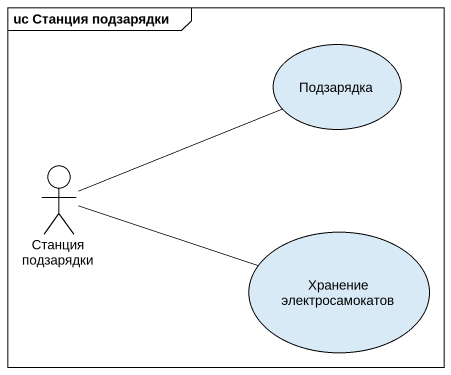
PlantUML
@startuml
mainframe uc Станция подзарядки
usecase Подзарядка
actor "Станция подзарядки" as Станция_подзарядки
usecase "Хранение электросамокатов" as Хранение_электросамокатов
Станция_подзарядки -right- Подзарядка
Станция_подзарядки -right- Хранение_электросамокатов
@enduml
